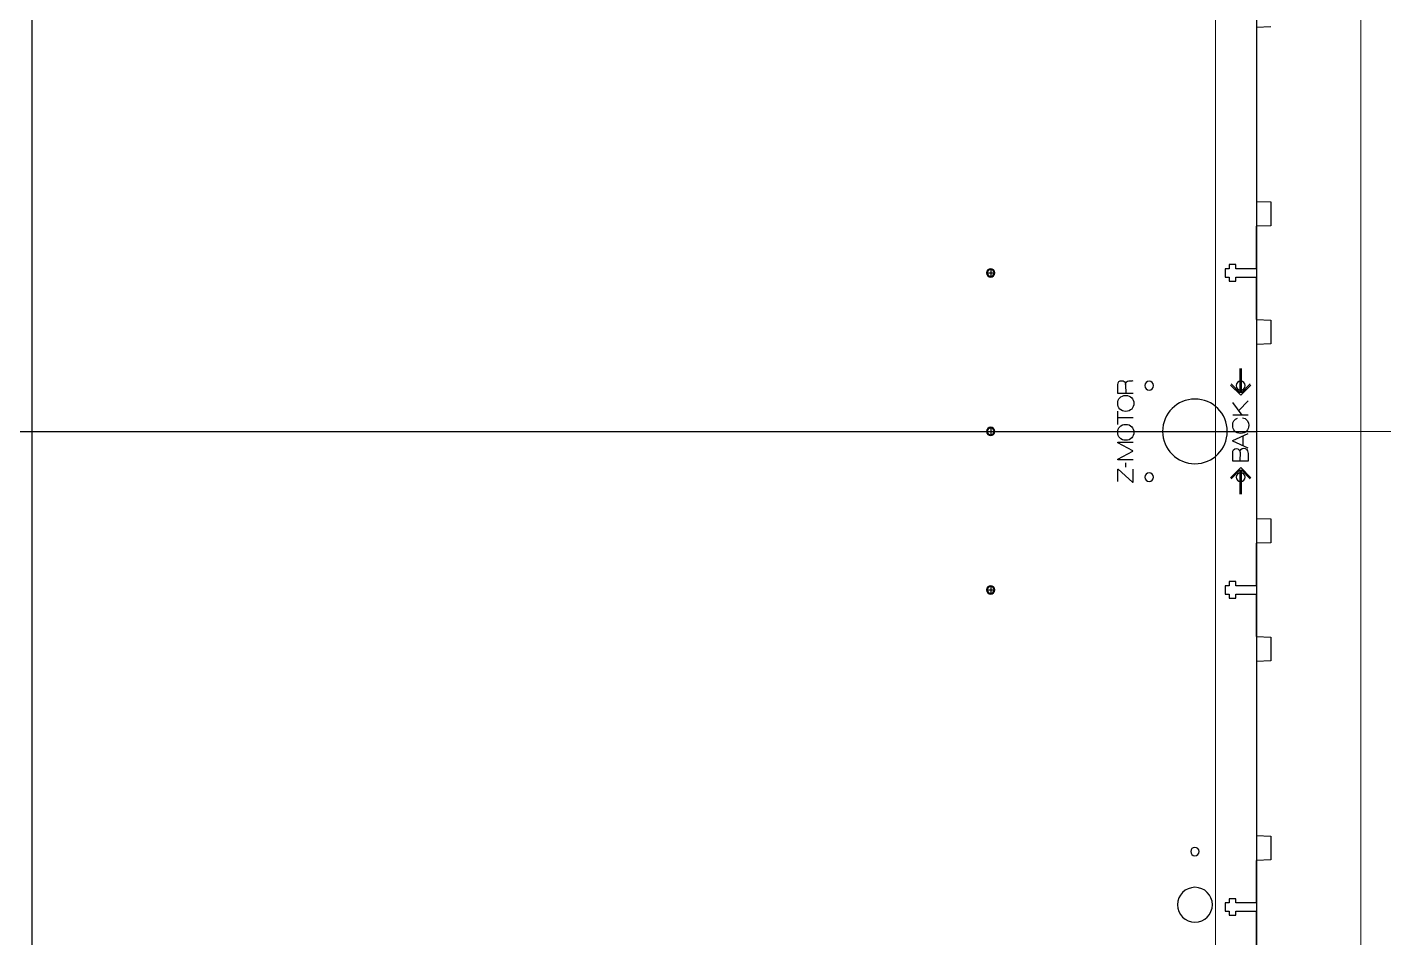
# Model space of a CAD drawing. Header units: millimetres. Extents: x -1949 to 1995, y -1808 to 1842.
# Drawn here: x -394.3 to 65.1, y -1215 to -906.7 of the extents above; entities that cross this region are included whole.
import ezdxf

# ---------------------------------------------------------------- set-up
doc = ezdxf.new("R2010")
doc.units = ezdxf.units.MM
doc.layers.get('0').update_dxf_attribs({"lineweight": 25, "true_color": 0xffffff})
doc.layers.add('Laser Table', color=2, linetype='Continuous', lineweight=0, true_color=0xffff00)
doc.layers.add('Referance lines', color=2, linetype='Continuous', lineweight=0, true_color=0xffff00)

msp = doc.modelspace()

# ---------------------------------------------------------------- linework, layer by layer
for p, q in [((-392.67532, -636.8916), (-392.67532, -1450.2496)), ((21.99572, -636.8916), (21.99572, -1450.2496)), ((21.99572, -988.50025), (21.99572, -974.12325)), ((14.97862, -987.10007), (12.77834, -987.10007)), ((12.77834, -987.10007), (12.77834, -988.50025)), ((14.97862, -988.50025), (14.97862, -987.10007)), ((-69.15453, -989.9006), (-66.87474, -989.9006)), ((-68.01464, -988.7607), (-68.01464, -991.04021)), ((12.77834, -988.50025), (11.33513, -988.50025)), ((11.33513, -988.50025), (11.33513, -991.30095)), ((11.33513, -991.30095), (12.77834, -991.30095)), ((12.77834, -991.30095), (12.77834, -992.70042)), ((21.99572, -988.50025), (14.97862, -988.50025)), ((14.97862, -992.70042), (14.97862, -991.30095)), ((14.97862, -991.30095), (21.99572, -991.30095)), ((21.99572, -1005.69884), (21.99572, -991.30095)), ((12.77834, -992.70042), (14.97862, -992.70042)), ((-68.01464, -1042.4307), (-68.01464, -1044.71021)), ((-807.34637, -1043.56439), (21.99572, -1043.5706)), ((-69.15453, -1043.5706), (-66.87474, -1043.5706)), ((21.99572, -1095.84025), (21.99572, -1081.46325)), ((-69.15453, -1097.2406), (-66.87474, -1097.2406)), ((-68.01464, -1096.1007), (-68.01464, -1098.38021)), ((12.77834, -1095.84025), (11.33513, -1095.84025)), ((11.33513, -1095.84025), (11.33513, -1098.64095)), ((12.77834, -1094.44007), (12.77834, -1095.84025)), ((14.97862, -1094.44007), (12.77834, -1094.44007)), ((14.97862, -1095.84025), (14.97862, -1094.44007)), ((21.99572, -1095.84025), (14.97862, -1095.84025)), ((11.33513, -1098.64095), (12.77834, -1098.64095)), ((12.77834, -1098.64095), (12.77834, -1100.04042)), ((12.77834, -1100.04042), (14.97862, -1100.04042)), ((14.97862, -1100.04042), (14.97862, -1098.64095)), ((14.97862, -1098.64095), (21.99572, -1098.64095)), ((21.99572, -1113.03884), (21.99572, -1098.64095)), ((21.99572, -1203.17875), (21.99572, -1188.80175)), ((12.77834, -1203.17875), (11.33513, -1203.17875)), ((11.33513, -1203.17875), (11.33513, -1205.97945)), ((14.97862, -1201.77857), (12.77834, -1201.77857)), ((12.77834, -1201.77857), (12.77834, -1203.17875)), ((14.97862, -1203.17875), (14.97862, -1201.77857)), ((21.99572, -1203.17875), (14.97862, -1203.17875)), ((11.33513, -1205.97945), (12.77834, -1205.97945)), ((12.77834, -1205.97945), (12.77834, -1207.37892)), ((12.77834, -1207.37892), (14.97862, -1207.37892)), ((14.97862, -1207.37892), (14.97862, -1205.97945)), ((14.97862, -1205.97945), (21.99572, -1205.97945)), ((21.99572, -1220.37734), (21.99572, -1205.97945))]:
    msp.add_line(p, q)
at = {"color": 1, "true_color": 0xff0000}
for p, q in [((26.86744, -906.58787), (21.99572, -906.78797)), ((21.99572, -906.78797), (21.99572, -965.68565)), ((21.99572, -965.68565), (26.86744, -965.88575)), ((26.86744, -965.88575), (26.86744, -973.92315)), ((26.86744, -973.92315), (21.99572, -974.12325)), ((21.99572, -1005.69884), (26.86744, -1005.89893)), ((26.86744, -1005.89893), (26.86744, -1013.92787)), ((26.86744, -1013.92787), (21.99572, -1014.12797)), ((21.99572, -1014.12797), (21.99572, -1073.02565)), ((21.99572, -1073.02565), (26.86744, -1073.22575)), ((26.86744, -1073.22575), (26.86744, -1081.26315)), ((26.86744, -1081.26315), (21.99572, -1081.46325)), ((21.99572, -1113.03884), (26.86744, -1113.23893)), ((26.86744, -1113.23893), (26.86744, -1121.26787)), ((26.86744, -1121.26787), (21.99572, -1121.46797)), ((21.99572, -1121.46797), (21.99572, -1180.36415)), ((21.99572, -1180.36415), (26.86744, -1180.56425)), ((26.86744, -1180.56425), (26.86744, -1188.60165)), ((26.86744, -1188.60165), (21.99572, -1188.80175))]:
    msp.add_line(p, q, dxfattribs=at)
at = {"color": 5, "true_color": 0x0000ff}
for points in [[(16.4049, -1022.3145), (16.4049, -1030.48907), (13.40417, -1027.48834)], [(19.89493, -1027.49857), (16.90514, -1030.48731), (16.90514, -1022.31415)], [(-19.77952, -1030.69615), (-24.99181, -1030.69615), (-24.99181, -1027.82736)], [(-22.32693, -1027.63087), (-22.31282, -1027.63792)], [(-22.31282, -1027.63757), (-22.30364, -1030.69615)], [(20.132, -1027.87075), (16.65431, -1031.34844), (13.17698, -1027.87075)], [(17.20006, -1038.02899), (13.93193, -1033.7445)], [(15.99356, -1036.44749), (19.14386, -1033.26296)], [(-24.99181, -1041.18459), (-24.99181, -1036.68773)], [(19.14386, -1038.02899), (13.93228, -1038.02899)], [(-19.77952, -1038.92364), (-24.99181, -1038.92364)], [(-19.77952, -1053.18679), (-24.99181, -1053.18679), (-24.99181, -1052.94585), (-19.92592, -1050.20864), (-19.92592, -1050.19383), (-24.99181, -1047.47144), (-24.99181, -1047.23014), (-19.77952, -1047.23014)], [(19.14386, -1049.25156), (13.93228, -1046.85725), (13.93228, -1046.66746), (19.14386, -1044.27351)], [(17.42125, -1045.0655), (17.42125, -1048.47262)], [(13.93193, -1053.64611), (13.93193, -1050.81436)], [(19.14386, -1051.0038), (19.14386, -1053.64611), (13.93193, -1053.64611), (13.93193, -1053.64611)], [(16.40701, -1050.56565), (16.42077, -1050.56565)], [(16.41372, -1050.56565), (16.40772, -1053.64611)], [(-24.99181, -1060.52492), (-24.99181, -1056.38614), (-24.81613, -1056.38614), (-19.99154, -1060.77293), (-19.77952, -1060.77293), (-19.77952, -1056.30535)], [(-22.26942, -1055.64601), (-22.26942, -1054.24865)], [(13.17698, -1059.24963), (16.65431, -1055.7723), (20.132, -1059.24963)], [(13.4144, -1059.62146), (16.40349, -1056.63202), (16.40349, -1064.80588)], [(16.90443, -1064.80588), (16.90443, -1056.63132), (19.90445, -1059.63134)]]:
    msp.add_lwpolyline(points, dxfattribs=at)
at = {"color": 3, "true_color": 0x00ff00}
for points in [[(-68.01464, -988.47573), (-68.80169, -988.47573), (-69.43951, -989.1139), (-69.43951, -989.9006)], [(-69.43951, -989.9006), (-69.43951, -990.68729), (-68.80169, -991.32512), (-68.01464, -991.32512)], [(-66.58977, -989.9006), (-66.58977, -989.1139), (-67.22724, -988.47573), (-68.01464, -988.47573)], [(-68.01464, -991.32512), (-67.22724, -991.32512), (-66.58977, -990.68729), (-66.58977, -989.9006)], [(-68.01464, -1042.14573), (-68.80169, -1042.14573), (-69.43951, -1042.7839), (-69.43951, -1043.5706)], [(-66.58977, -1043.5706), (-66.58977, -1042.7839), (-67.22724, -1042.14573), (-68.01464, -1042.14573)], [(-69.43951, -1043.5706), (-69.43951, -1044.35729), (-68.80169, -1044.99512), (-68.01464, -1044.99512)], [(-68.01464, -1044.99512), (-67.22724, -1044.99512), (-66.58977, -1044.35729), (-66.58977, -1043.5706)], [(-68.01464, -1095.81573), (-68.80169, -1095.81573), (-69.43951, -1096.4539), (-69.43951, -1097.2406)], [(-69.43951, -1097.2406), (-69.43951, -1098.02729), (-68.80169, -1098.66512), (-68.01464, -1098.66512)], [(-66.58977, -1097.2406), (-66.58977, -1096.4539), (-67.22724, -1095.81573), (-68.01464, -1095.81573)], [(-68.01464, -1098.66512), (-67.22724, -1098.66512), (-66.58977, -1098.02729), (-66.58977, -1097.2406)], [(1.15396, -1184.41555), (0.36691, -1184.41555), (-0.27091, -1185.05372), (-0.27091, -1185.84042)], [(2.57883, -1185.84042), (2.57883, -1185.05372), (1.94136, -1184.41555), (1.15396, -1184.41555)], [(-0.27091, -1185.84042), (-0.27091, -1186.62711), (0.36691, -1187.26494), (1.15396, -1187.26494)], [(1.15396, -1187.26494), (1.94136, -1187.26494), (2.57883, -1186.62711), (2.57883, -1185.84042)], [(1.15431, -1197.94034), (-2.10535, -1197.94034), (-4.74589, -1200.58089), (-4.74554, -1203.8402)], [(7.05417, -1203.8402), (7.05417, -1200.58089), (4.41222, -1197.94034), (1.15431, -1197.94034)], [(-4.74554, -1203.8402), (-4.74554, -1207.09846), (-2.105, -1209.74006), (1.15431, -1209.74006)], [(1.15431, -1209.74006), (4.41222, -1209.74006), (7.05417, -1207.09846), (7.05417, -1203.8402)]]:
    msp.add_open_spline(points, degree=3, dxfattribs=at)
at = {"color": 6, "true_color": 0xff00ff}
for points in [[(-68.01464, -988.7607), (-68.64428, -988.7607), (-69.15453, -989.27124), (-69.15453, -989.9006)], [(-69.15453, -989.9006), (-69.15453, -990.52995), (-68.64428, -991.04021), (-68.01464, -991.04021)], [(-66.87474, -989.9006), (-66.87474, -989.27124), (-67.38472, -988.7607), (-68.01464, -988.7607)], [(-68.01464, -991.04021), (-67.38472, -991.04021), (-66.87474, -990.52995), (-66.87474, -989.9006)], [(-68.01464, -1042.4307), (-68.64428, -1042.4307), (-69.15453, -1042.94124), (-69.15453, -1043.5706)], [(-66.87474, -1043.5706), (-66.87474, -1042.94124), (-67.38472, -1042.4307), (-68.01464, -1042.4307)], [(-69.15453, -1043.5706), (-69.15453, -1044.19995), (-68.64428, -1044.71021), (-68.01464, -1044.71021)], [(-68.01464, -1044.71021), (-67.38472, -1044.71021), (-66.87474, -1044.19995), (-66.87474, -1043.5706)], [(-68.01464, -1096.1007), (-68.64428, -1096.1007), (-69.15453, -1096.61124), (-69.15453, -1097.2406)], [(-69.15453, -1097.2406), (-69.15453, -1097.86995), (-68.64428, -1098.38021), (-68.01464, -1098.38021)], [(-66.87474, -1097.2406), (-66.87474, -1096.61124), (-67.38472, -1096.1007), (-68.01464, -1096.1007)], [(-68.01464, -1098.38021), (-67.38472, -1098.38021), (-66.87474, -1097.86995), (-66.87474, -1097.2406)]]:
    msp.add_open_spline(points, degree=3, dxfattribs=at)
at = {"color": 5, "true_color": 0x0000ff}
for points in [[(-24.99181, -1027.82736), (-24.99181, -1026.7842), (-24.49545, -1026.38979), (-23.56835, -1026.38979)], [(-23.56835, -1026.38979), (-23.07199, -1026.38979), (-22.37808, -1026.72599), (-22.32693, -1027.63087)], [(-22.31282, -1027.63792), (-22.30505, -1026.83606), (-21.93323, -1026.48504), (-21.21779, -1026.48504)], [(-21.21779, -1026.48504), (-21.028, -1026.48504), (-19.99119, -1026.47058), (-19.77952, -1026.36827)], [(-24.99181, -1034.074), (-24.99181, -1032.58492), (-23.99204, -1031.37313), (-22.26942, -1031.37313)], [(-22.26942, -1031.37313), (-20.54681, -1031.37313), (-19.54704, -1032.58492), (-19.54704, -1034.074)], [(-22.26942, -1036.77451), (-23.99204, -1036.77451), (-24.99181, -1035.56307), (-24.99181, -1034.074)], [(-19.54704, -1034.074), (-19.54704, -1035.56307), (-20.54681, -1036.77451), (-22.26942, -1036.77451)], [(-24.99181, -1043.88651), (-24.99181, -1042.39673), (-23.99204, -1041.18494), (-22.26942, -1041.18494)], [(-22.26942, -1041.18494), (-20.54681, -1041.18494), (-19.54669, -1042.39709), (-19.54669, -1043.88651)], [(13.93193, -1041.54619), (13.93193, -1040.31287), (14.43499, -1039.33462), (15.56705, -1039.05699)], [(16.65431, -1044.24705), (14.9317, -1044.24705), (13.93193, -1043.03597), (13.93193, -1041.54619)], [(19.3767, -1041.54619), (19.3767, -1043.03597), (18.37693, -1044.24705), (16.65431, -1044.24705)], [(17.2819, -1038.93351), (18.67643, -1039.08627), (19.3767, -1040.3418), (19.3767, -1041.54619)], [(-22.26942, -1046.58632), (-23.99204, -1046.58632), (-24.99181, -1045.37524), (-24.99181, -1043.88651)], [(-19.54669, -1043.88651), (-19.54669, -1045.37524), (-20.54681, -1046.58632), (-22.26942, -1046.58632)], [(13.93193, -1050.81436), (13.93193, -1049.98886), (14.37713, -1049.41278), (15.2238, -1049.41278)], [(15.2238, -1049.41278), (15.83728, -1049.41278), (16.42077, -1049.95217), (16.40701, -1050.56565)], [(16.42077, -1050.56565), (16.45041, -1049.88691), (16.81483, -1049.25156), (17.72711, -1049.25156)], [(17.72711, -1049.25156), (18.33353, -1049.25156), (19.14386, -1049.63891), (19.14386, -1051.0038)]]:
    msp.add_open_spline(points, degree=3, dxfattribs=at)
at = {"color": 1, "true_color": 0xff0000}
for points in [[(-14.34604, -1026.57042), (-15.17436, -1026.57042), (-15.84675, -1027.24281), (-15.84675, -1028.07078)], [(-15.84675, -1028.07078), (-15.84675, -1028.8991), (-15.17436, -1029.57079), (-14.34604, -1029.57079)], [(-12.84602, -1028.07078), (-12.84602, -1027.24281), (-13.51771, -1026.57042), (-14.34604, -1026.57042)], [(-14.34604, -1029.57079), (-13.51771, -1029.57079), (-12.84602, -1028.8991), (-12.84602, -1028.07078)], [(16.65361, -1026.57042), (15.82493, -1026.57042), (15.1536, -1027.24281), (15.1536, -1028.07078)], [(15.1536, -1028.07078), (15.1536, -1028.8991), (15.82493, -1029.57079), (16.65361, -1029.57079)], [(18.15468, -1028.07078), (18.15468, -1027.24281), (17.48263, -1026.57042), (16.65361, -1026.57042)], [(16.65361, -1029.57079), (17.48263, -1029.57079), (18.15468, -1028.8991), (18.15468, -1028.07078)], [(1.15431, -1032.62055), (-4.893, -1032.62055), (-9.79626, -1037.52275), (-9.79626, -1043.57042)], [(12.10454, -1043.57042), (12.10454, -1037.52311), (7.20163, -1032.62055), (1.15431, -1032.62055)], [(-9.79626, -1043.57042), (-9.79626, -1049.61809), (-4.893, -1054.52029), (1.15431, -1054.52029)], [(1.15431, -1054.52029), (7.20163, -1054.52029), (12.10454, -1049.61809), (12.10454, -1043.57042)], [(-14.34604, -1057.57041), (-15.17436, -1057.57041), (-15.84675, -1058.2428), (-15.84675, -1059.07077)], [(-15.84675, -1059.07077), (-15.84675, -1059.89945), (-15.17436, -1060.57079), (-14.34604, -1060.57079)], [(-12.84602, -1059.07077), (-12.84602, -1058.2428), (-13.51771, -1057.57041), (-14.34604, -1057.57041)], [(-14.34604, -1060.57079), (-13.51771, -1060.57079), (-12.84602, -1059.89945), (-12.84602, -1059.07077)], [(16.65361, -1057.57041), (15.82493, -1057.57041), (15.1536, -1058.2428), (15.1536, -1059.07077)], [(15.1536, -1059.07077), (15.1536, -1059.89945), (15.82493, -1060.57079), (16.65361, -1060.57079)], [(18.15468, -1059.07077), (18.15468, -1058.2428), (17.48263, -1057.57041), (16.65361, -1057.57041)], [(16.65361, -1060.57079), (17.48263, -1060.57079), (18.15468, -1059.89945), (18.15468, -1059.07077)]]:
    msp.add_open_spline(points, degree=3, dxfattribs=at)
at = {"layer": 'Laser Table', "color": 2, "true_color": 0xffff00}
msp.add_line((57.32468, -1808.3916), (57.32468, -608.3916), dxfattribs=at)
at = {"layer": 'Referance lines'}
for p, q in [((21.99651, -499.7463), (21.99651, -1808.3916)), ((-392.67532, -636.8916), (-392.67532, -1450.2496)), ((26.32274, -1043.5706), (-811.67339, -1043.5706))]:
    msp.add_line(p, q, dxfattribs=at)
at = {"layer": 'Referance lines', "color": 2, "true_color": 0xffff00}
for p, q in [((-392.67532, -608.3916), (-392.67532, -1808.3916)), ((-392.67532, -636.8916), (-392.67532, -1450.2496)), ((8.15437, -1043.5706), (8.15437, -703.3358)), ((-813.16863, -1043.5706), (24.8275, -1043.5706)), ((174.8275, -1043.5706), (-125.1725, -1043.5706)), ((8.15437, -1043.5706), (8.15437, -1383.8056))]:
    msp.add_line(p, q, dxfattribs=at)

doc.saveas('drawing.dxf')
